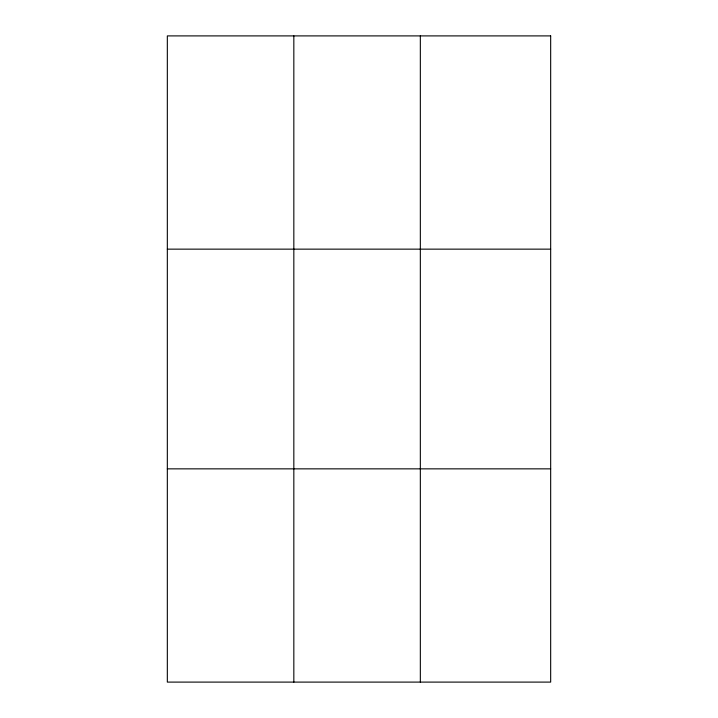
<?xml version="1.0" encoding="UTF-8"?>
<svg xmlns="http://www.w3.org/2000/svg" width="718" height="718" viewBox="0 0 718 718"><rect width="100%" height="100%" fill="white"/><g stroke="black" fill="none" stroke-linecap="round" stroke-linejoin="round"><path stroke-width="1.08" d="M293.833 682.1L293.833 35.9M420.335 682.1L420.335 35.9M167.33 249.146L550.67 249.146M167.33 468.854L550.67 468.854M550.67 35.9L550.67 682.1L167.33 682.1L167.33 35.9L550.67 35.9"/></g></svg>
